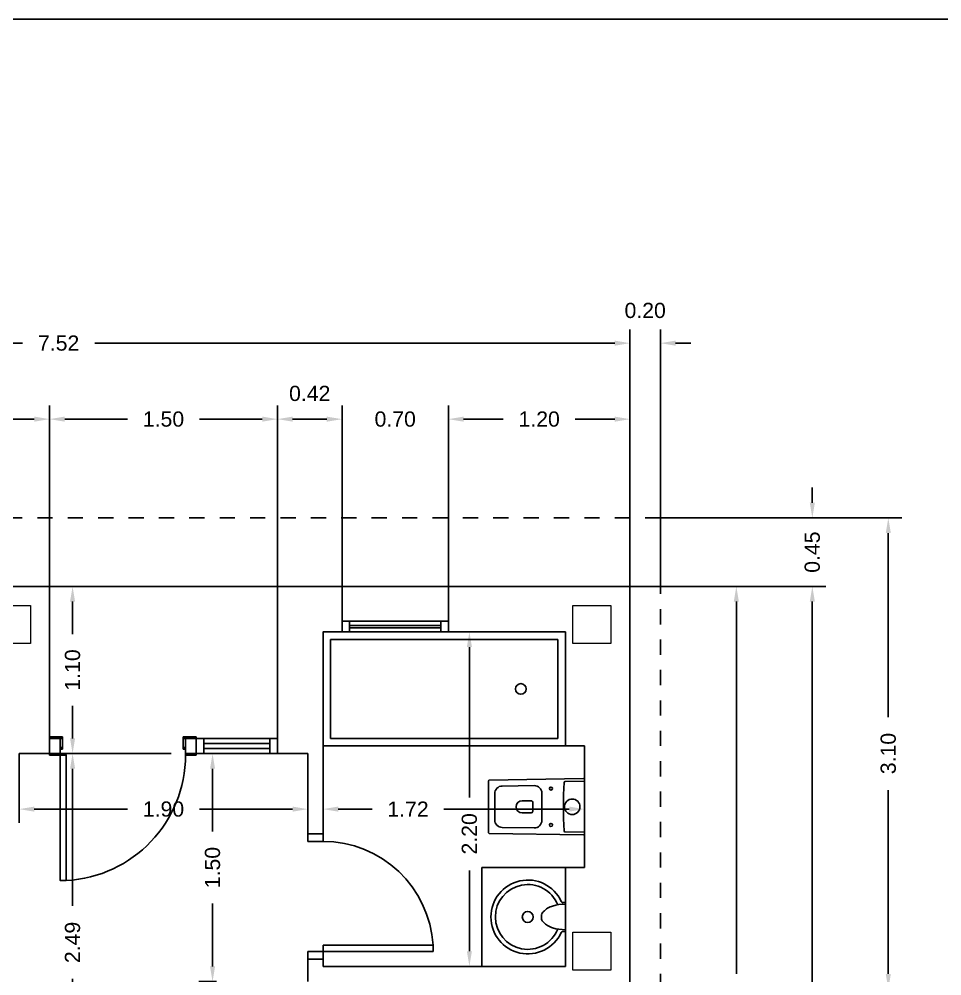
# Model space of a CAD drawing. Header units: millimetres. Extents: x 441156 to 441653, y 4514887 to 4515266.
# Drawn here: x 441300.19 to 441306.26, y 4514902.69 to 4514908.98 of the extents above; entities that cross this region are included whole.
import ezdxf

# ---------------------------------------------------------------- set-up
doc = ezdxf.new("R2010")
doc.units = ezdxf.units.MM
doc.linetypes.add('CONTINUA', pattern=[0])
doc.linetypes.add('RAYITAS', pattern=[0.375, 0.25, -0.125])
doc.layers.add('01_cartela', color=6, linetype='Continuous', plot=False)
for name, color, linetype in [('01_cotas', 254, 'Continuous'), ('01_muros', 1, 'Continuous'), ('01_proyección', 4, 'RAYITAS'), ('01_puertas', 2, 'Continuous'), ('01_sanitarios', 250, 'Continuous'), ('01_tabiques', 3, 'Continuous'), ('01_ventanas', 2, 'Continuous')]:
    doc.layers.add(name, color=color, linetype=linetype)
doc.layers.add('01_pilares baja', color=5, linetype='Continuous', lineweight=20)
doc.styles.add('Estilo1', font='swissel.ttf')
doc.styles.add('ROMANS', font='romans')
doc.dimstyles.new('DECIMAL-50', dxfattribs={"dimtxt": 0.08, "dimasz": 0.15, "dimexe": 0.09, "dimexo": 0, "dimgap": 0.09, "dimtad": 0, "dimzin": 0, "dimdsep": 46, "dimtxsty": 'ROMANS', "dimcen": 0.09, "dimclrt": 6, "dimadec": 0, "dimazin": 0, "dimtfac": 1.38, "dimtix": 1, "dimtofl": 0, "dimtmove": 2, "dimatfit": 3, "dimldrblk": 'OBLIQUE', "dimfxl": 1, "dimtolj": 1, "dimtzin": 0, "dimarcsym": 0})

# ---------------------------------------------------------------- blocks, each defined once
blk = doc.blocks.new('*D378')
at = {"layer": '01_cotas', "color": 0, "linetype": 'CONTINUA', "lineweight": -2, "transparency": 16777216}
for p, q in [((441299.2913, 4514905.2496), (441299.2913, 4514906.4396)), ((441300.3913, 4514905.2496), (441300.3913, 4514906.4396))]:
    blk.add_line(p, q, dxfattribs=at)
at = {"layer": '01_cotas', "color": 0, "lineweight": -2, "transparency": 16777216}
for p, q in [((441299.3913, 4514906.3496), (441299.6049, 4514906.3496)), ((441300.2913, 4514906.3496), (441300.0777, 4514906.3496))]:
    blk.add_line(p, q, dxfattribs=at)
at = {"layer": '01_cotas', "color": 0, "transparency": 16777216}
for points in [[(441299.3913, 4514906.3663), (441299.3913, 4514906.333), (441299.2913, 4514906.3496)], [(441300.2913, 4514906.3663), (441300.2913, 4514906.333), (441300.3913, 4514906.3496)]]:
    blk.add_solid(points, dxfattribs=at)
at = {"layer": '01_cotas', "color": 7, "transparency": 16777216, "insert": (441299.8413, 4514906.3496), "char_height": 0.1, "attachment_point": 5, "style": 'Estilo1'}
blk.add_mtext('\\A1;1.10', dxfattribs=at)
blk = doc.blocks.new('*D379')
at = {"layer": '01_cotas', "color": 0, "linetype": 'CONTINUA', "lineweight": -2, "transparency": 16777216}
for p, q in [((441300.3913, 4514905.2496), (441300.3913, 4514906.4396)), ((441301.8913, 4514905.2496), (441301.8913, 4514906.4396))]:
    blk.add_line(p, q, dxfattribs=at)
at = {"layer": '01_cotas', "color": 0, "lineweight": -2, "transparency": 16777216}
for p, q in [((441300.4913, 4514906.3496), (441300.9049, 4514906.3496)), ((441301.7913, 4514906.3496), (441301.3777, 4514906.3496))]:
    blk.add_line(p, q, dxfattribs=at)
at = {"layer": '01_cotas', "color": 0, "transparency": 16777216}
for points in [[(441300.4913, 4514906.3663), (441300.4913, 4514906.333), (441300.3913, 4514906.3496)], [(441301.7913, 4514906.3663), (441301.7913, 4514906.333), (441301.8913, 4514906.3496)]]:
    blk.add_solid(points, dxfattribs=at)
at = {"layer": '01_cotas', "color": 7, "transparency": 16777216, "insert": (441301.1413, 4514906.3496), "char_height": 0.1, "attachment_point": 5, "style": 'Estilo1'}
blk.add_mtext('\\A1;1.50', dxfattribs=at)
blk = doc.blocks.new('*D380')
at = {"layer": '01_cotas', "color": 0, "linetype": 'CONTINUA', "lineweight": -2, "transparency": 16777216}
for p, q in [((441301.8913, 4514905.2496), (441301.8913, 4514906.4396)), ((441302.3163, 4514905.2496), (441302.3163, 4514906.4396))]:
    blk.add_line(p, q, dxfattribs=at)
at = {"layer": '01_cotas', "color": 0, "lineweight": -2, "transparency": 16777216}
blk.add_line((441301.9913, 4514906.3496), (441302.2163, 4514906.3496), dxfattribs=at)
at = {"layer": '01_cotas', "color": 0, "transparency": 16777216}
for points in [[(441301.9913, 4514906.3663), (441301.9913, 4514906.333), (441301.8913, 4514906.3496)], [(441302.2163, 4514906.3663), (441302.2163, 4514906.333), (441302.3163, 4514906.3496)]]:
    blk.add_solid(points, dxfattribs=at)
at = {"layer": '01_cotas', "color": 7, "transparency": 16777216, "insert": (441302.1038, 4514906.5184), "char_height": 0.1, "attachment_point": 5, "style": 'Estilo1'}
blk.add_mtext('\\A1;0.42', dxfattribs=at)
blk = doc.blocks.new('*D381')
at = {"layer": '01_cotas', "color": 0, "linetype": 'CONTINUA', "lineweight": -2, "transparency": 16777216}
for p, q in [((441302.3163, 4514905.2496), (441302.3163, 4514906.4396)), ((441303.0163, 4514905.2496), (441303.0163, 4514906.4396))]:
    blk.add_line(p, q, dxfattribs=at)
at = {"layer": '01_cotas', "color": 0, "lineweight": -2, "transparency": 16777216}
for p, q in [((441302.2163, 4514906.3496), (441302.1163, 4514906.3496)), ((441303.1163, 4514906.3496), (441303.2163, 4514906.3496))]:
    blk.add_line(p, q, dxfattribs=at)
at = {"layer": '01_cotas', "color": 0, "transparency": 16777216}
for points in [[(441302.2163, 4514906.3663), (441302.2163, 4514906.333), (441302.3163, 4514906.3496)], [(441303.1163, 4514906.3663), (441303.1163, 4514906.333), (441303.0163, 4514906.3496)]]:
    blk.add_solid(points, dxfattribs=at)
at = {"layer": '01_cotas', "color": 7, "transparency": 16777216, "insert": (441302.6663, 4514906.3496), "char_height": 0.1, "attachment_point": 5, "style": 'Estilo1'}
blk.add_mtext('\\A1;0.70', dxfattribs=at)
blk = doc.blocks.new('*D376')
at = {"layer": '01_cotas', "color": 0, "linetype": 'CONTINUA', "lineweight": -2, "transparency": 16777216}
for p, q in [((441303.0163, 4514905.2496), (441303.0163, 4514906.4396)), ((441304.2113, 4514905.2496), (441304.2113, 4514906.4396))]:
    blk.add_line(p, q, dxfattribs=at)
at = {"layer": '01_cotas', "color": 0, "lineweight": -2, "transparency": 16777216}
for p, q in [((441303.1163, 4514906.3496), (441303.3774, 4514906.3496)), ((441304.1113, 4514906.3496), (441303.8502, 4514906.3496))]:
    blk.add_line(p, q, dxfattribs=at)
at = {"layer": '01_cotas', "color": 0, "transparency": 16777216}
for points in [[(441303.1163, 4514906.3663), (441303.1163, 4514906.333), (441303.0163, 4514906.3496)], [(441304.1113, 4514906.3663), (441304.1113, 4514906.333), (441304.2113, 4514906.3496)]]:
    blk.add_solid(points, dxfattribs=at)
at = {"layer": '01_cotas', "color": 7, "transparency": 16777216, "insert": (441303.6138, 4514906.3496), "char_height": 0.1, "attachment_point": 5, "style": 'Estilo1'}
blk.add_mtext('\\A1;1.20', dxfattribs=at)
blk = doc.blocks.new('*D382')
at = {"layer": '01_cotas', "color": 0, "linetype": 'CONTINUA', "lineweight": -2, "transparency": 16777216}
for p, q in [((441304.2113, 4514905.2496), (441304.2113, 4514906.9396)), ((441304.4113, 4514905.2496), (441304.4113, 4514906.9396))]:
    blk.add_line(p, q, dxfattribs=at)
at = {"layer": '01_cotas', "color": 0, "lineweight": -2, "transparency": 16777216}
for p, q in [((441304.1113, 4514906.8496), (441304.0113, 4514906.8496)), ((441304.5113, 4514906.8496), (441304.6113, 4514906.8496))]:
    blk.add_line(p, q, dxfattribs=at)
at = {"layer": '01_cotas', "color": 0, "transparency": 16777216}
for points in [[(441304.1113, 4514906.8663), (441304.1113, 4514906.833), (441304.2113, 4514906.8496)], [(441304.5113, 4514906.8663), (441304.5113, 4514906.833), (441304.4113, 4514906.8496)]]:
    blk.add_solid(points, dxfattribs=at)
at = {"layer": '01_cotas', "color": 7, "transparency": 16777216, "insert": (441304.3113, 4514907.0643), "char_height": 0.1, "attachment_point": 5, "style": 'Estilo1'}
blk.add_mtext('\\A1;0.20', dxfattribs=at)
blk = doc.blocks.new('*D384')
at = {"layer": '01_cotas', "color": 0, "linetype": 'CONTINUA', "lineweight": -2, "transparency": 16777216}
for p, q in [((441296.6913, 4514906.8496), (441296.6913, 4514906.9396)), ((441304.2113, 4514906.8496), (441304.2113, 4514906.9396))]:
    blk.add_line(p, q, dxfattribs=at)
at = {"layer": '01_cotas', "color": 0, "lineweight": -2, "transparency": 16777216}
for p, q in [((441296.7913, 4514906.8496), (441300.2127, 4514906.8496)), ((441304.1113, 4514906.8496), (441300.6899, 4514906.8496))]:
    blk.add_line(p, q, dxfattribs=at)
at = {"layer": '01_cotas', "color": 0, "transparency": 16777216}
for points in [[(441296.7913, 4514906.8663), (441296.7913, 4514906.833), (441296.6913, 4514906.8496)], [(441304.1113, 4514906.8663), (441304.1113, 4514906.833), (441304.2113, 4514906.8496)]]:
    blk.add_solid(points, dxfattribs=at)
at = {"layer": '01_cotas', "color": 7, "transparency": 16777216, "insert": (441300.4513, 4514906.8496), "char_height": 0.1, "attachment_point": 5, "style": 'Estilo1'}
blk.add_mtext('\\A1;7.52', dxfattribs=at)
blk = doc.blocks.new('*D401')
at = {"layer": '01_cotas', "color": 0, "linetype": 'CONTINUA', "lineweight": -2, "transparency": 16777216}
for p, q in [((441304.2113, 4514905.2496), (441305.0013, 4514905.2496)), ((441304.2113, 4514899.6696), (441305.0013, 4514899.6696))]:
    blk.add_line(p, q, dxfattribs=at)
at = {"layer": '01_cotas', "color": 0, "lineweight": -2, "transparency": 16777216}
for p, q in [((441304.9113, 4514905.1496), (441304.9113, 4514902.6998)), ((441304.9113, 4514899.7696), (441304.9113, 4514902.2194))]:
    blk.add_line(p, q, dxfattribs=at)
at = {"layer": '01_cotas', "color": 0, "transparency": 16777216}
for points in [[(441304.8947, 4514905.1496), (441304.928, 4514905.1496), (441304.9113, 4514905.2496)], [(441304.8947, 4514899.7696), (441304.928, 4514899.7696), (441304.9113, 4514899.6696)]]:
    blk.add_solid(points, dxfattribs=at)
at = {"layer": '01_cotas', "color": 7, "transparency": 16777216, "insert": (441304.9113, 4514902.4596), "char_height": 0.1, "attachment_point": 5, "rotation": 90, "style": 'Estilo1'}
blk.add_mtext('\\A1;5.58', dxfattribs=at)
blk = doc.blocks.new('*D402')
at = {"layer": '01_cotas', "color": 0, "lineweight": -2, "transparency": 16777216}
for p, q in [((441305.4113, 4514905.7997), (441305.4113, 4514905.8997)), ((441305.4113, 4514905.1496), (441305.4113, 4514905.0496))]:
    blk.add_line(p, q, dxfattribs=at)
at = {"layer": '01_cotas', "color": 0, "linetype": 'CONTINUA', "lineweight": -2, "transparency": 16777216}
for p, q in [((441304.4113, 4514905.6997), (441305.5013, 4514905.6997)), ((441304.9113, 4514905.2496), (441305.5013, 4514905.2496))]:
    blk.add_line(p, q, dxfattribs=at)
at = {"layer": '01_cotas', "color": 0, "transparency": 16777216}
for points in [[(441305.3947, 4514905.7997), (441305.428, 4514905.7997), (441305.4113, 4514905.6997)], [(441305.3947, 4514905.1496), (441305.428, 4514905.1496), (441305.4113, 4514905.2496)]]:
    blk.add_solid(points, dxfattribs=at)
at = {"layer": '01_cotas', "color": 7, "transparency": 16777216, "insert": (441305.4113, 4514905.4747), "char_height": 0.1, "attachment_point": 5, "rotation": 90, "style": 'Estilo1'}
blk.add_mtext('\\A1;0.45', dxfattribs=at)
blk = doc.blocks.new('*D400')
at = {"layer": '01_cotas', "color": 0, "linetype": 'CONTINUA', "lineweight": -2, "transparency": 16777216}
for p, q in [((441304.9113, 4514905.2496), (441305.5013, 4514905.2496)), ((441304.5563, 4514894.9996), (441305.5013, 4514894.9996))]:
    blk.add_line(p, q, dxfattribs=at)
at = {"layer": '01_cotas', "color": 0, "lineweight": -2, "transparency": 16777216}
for p, q in [((441305.4113, 4514905.1496), (441305.4113, 4514900.4059)), ((441305.4113, 4514895.0996), (441305.4113, 4514899.8434))]:
    blk.add_line(p, q, dxfattribs=at)
at = {"layer": '01_cotas', "color": 0, "transparency": 16777216}
for points in [[(441305.3947, 4514905.1496), (441305.428, 4514905.1496), (441305.4113, 4514905.2496)], [(441305.3947, 4514895.0996), (441305.428, 4514895.0996), (441305.4113, 4514894.9996)]]:
    blk.add_solid(points, dxfattribs=at)
at = {"layer": '01_cotas', "color": 7, "transparency": 16777216, "insert": (441305.4113, 4514900.1246), "char_height": 0.1, "attachment_point": 5, "rotation": 90, "style": 'Estilo1'}
blk.add_mtext('\\A1;10.25', dxfattribs=at)
blk = doc.blocks.new('*D403')
at = {"layer": '01_cotas', "color": 0, "linetype": 'CONTINUA', "lineweight": -2, "transparency": 16777216}
for p, q in [((441304.4113, 4514905.6997), (441306.0013, 4514905.6997)), ((441304.4113, 4514902.5996), (441306.0013, 4514902.5996))]:
    blk.add_line(p, q, dxfattribs=at)
at = {"layer": '01_cotas', "color": 0, "lineweight": -2, "transparency": 16777216}
for p, q in [((441305.9113, 4514905.5997), (441305.9113, 4514904.3898)), ((441305.9113, 4514902.6996), (441305.9113, 4514903.9095))]:
    blk.add_line(p, q, dxfattribs=at)
at = {"layer": '01_cotas', "color": 0, "transparency": 16777216}
for points in [[(441305.8947, 4514905.5997), (441305.928, 4514905.5997), (441305.9113, 4514905.6997)], [(441305.8947, 4514902.6996), (441305.928, 4514902.6996), (441305.9113, 4514902.5996)]]:
    blk.add_solid(points, dxfattribs=at)
at = {"layer": '01_cotas', "color": 7, "transparency": 16777216, "insert": (441305.9113, 4514904.1497), "char_height": 0.1, "attachment_point": 5, "rotation": 90, "style": 'Estilo1'}
blk.add_mtext('\\A1;3.10', dxfattribs=at)
blk = doc.blocks.new('*D417')
at = {"layer": '01_cotas', "color": 0, "linetype": 'CONTINUA', "lineweight": -2, "transparency": 16777216}
for p, q in [((441302.2663, 4514904.9497), (441303.2446, 4514904.9497)), ((441302.2663, 4514902.7496), (441303.2446, 4514902.7496))]:
    blk.add_line(p, q, dxfattribs=at)
at = {"layer": '01_cotas', "color": 0, "lineweight": -2, "transparency": 16777216}
for p, q in [((441303.1546, 4514904.8497), (441303.1546, 4514903.8614)), ((441303.1546, 4514902.8496), (441303.1546, 4514903.3811))]:
    blk.add_line(p, q, dxfattribs=at)
at = {"layer": '01_cotas', "color": 0, "transparency": 16777216}
for points in [[(441303.1379, 4514904.8497), (441303.1713, 4514904.8497), (441303.1546, 4514904.9497)], [(441303.1379, 4514902.8496), (441303.1713, 4514902.8496), (441303.1546, 4514902.7496)]]:
    blk.add_solid(points, dxfattribs=at)
at = {"layer": '01_cotas', "color": 7, "transparency": 16777216, "insert": (441303.1546, 4514903.6213), "char_height": 0.1, "attachment_point": 5, "rotation": 90, "style": 'Estilo1'}
blk.add_mtext('\\A1;2.20', dxfattribs=at)
blk = doc.blocks.new('*D418')
at = {"layer": '01_cotas', "color": 0, "linetype": 'CONTINUA', "lineweight": -2, "transparency": 16777216}
for p, q in [((441300.1913, 4514904.1496), (441300.1913, 4514903.6941)), ((441302.0913, 4514904.1496), (441302.0913, 4514903.6941))]:
    blk.add_line(p, q, dxfattribs=at)
at = {"layer": '01_cotas', "color": 0, "lineweight": -2, "transparency": 16777216}
for p, q in [((441300.2913, 4514903.7841), (441300.9049, 4514903.7841)), ((441301.9913, 4514903.7841), (441301.3777, 4514903.7841))]:
    blk.add_line(p, q, dxfattribs=at)
at = {"layer": '01_cotas', "color": 0, "transparency": 16777216}
for points in [[(441300.2913, 4514903.8007), (441300.2913, 4514903.7674), (441300.1913, 4514903.7841)], [(441301.9913, 4514903.8007), (441301.9913, 4514903.7674), (441302.0913, 4514903.7841)]]:
    blk.add_solid(points, dxfattribs=at)
at = {"layer": '01_cotas', "color": 7, "transparency": 16777216, "insert": (441301.1413, 4514903.7841), "char_height": 0.1, "attachment_point": 5, "style": 'Estilo1'}
blk.add_mtext('\\A1;1.90', dxfattribs=at)
blk = doc.blocks.new('*D419')
at = {"layer": '01_cotas', "color": 0, "linetype": 'CONTINUA', "lineweight": -2, "transparency": 16777216}
for p, q in [((441302.1913, 4514904.1246), (441302.1913, 4514903.6941)), ((441303.9113, 4514904.1246), (441303.9113, 4514903.6941))]:
    blk.add_line(p, q, dxfattribs=at)
at = {"layer": '01_cotas', "color": 0, "lineweight": -2, "transparency": 16777216}
for p, q in [((441302.2913, 4514903.7841), (441302.5153, 4514903.7841)), ((441303.8113, 4514903.7841), (441302.9859, 4514903.7841))]:
    blk.add_line(p, q, dxfattribs=at)
at = {"layer": '01_cotas', "color": 0, "transparency": 16777216}
for points in [[(441302.2913, 4514903.8007), (441302.2913, 4514903.7674), (441302.1913, 4514903.7841)], [(441303.8113, 4514903.8007), (441303.8113, 4514903.7674), (441303.9113, 4514903.7841)]]:
    blk.add_solid(points, dxfattribs=at)
at = {"layer": '01_cotas', "color": 7, "transparency": 16777216, "insert": (441302.7506, 4514903.7841), "char_height": 0.1, "attachment_point": 5, "style": 'Estilo1'}
blk.add_mtext('\\A1;1.72', dxfattribs=at)
blk = doc.blocks.new('*D422')
at = {"layer": '01_cotas', "color": 0, "linetype": 'CONTINUA', "lineweight": -2, "transparency": 16777216}
for p, q in [((441301.4836, 4514904.1496), (441301.3743, 4514904.1496)), ((441301.4913, 4514902.6496), (441301.3743, 4514902.6496))]:
    blk.add_line(p, q, dxfattribs=at)
at = {"layer": '01_cotas', "color": 0, "lineweight": -2, "transparency": 16777216}
for p, q in [((441301.4643, 4514904.0496), (441301.4643, 4514903.636)), ((441301.4643, 4514902.7496), (441301.4643, 4514903.1633))]:
    blk.add_line(p, q, dxfattribs=at)
at = {"layer": '01_cotas', "color": 0, "transparency": 16777216}
for points in [[(441301.4476, 4514904.0496), (441301.4809, 4514904.0496), (441301.4643, 4514904.1496)], [(441301.4476, 4514902.7496), (441301.4809, 4514902.7496), (441301.4643, 4514902.6496)]]:
    blk.add_solid(points, dxfattribs=at)
at = {"layer": '01_cotas', "color": 7, "transparency": 16777216, "insert": (441301.4643, 4514903.3996), "char_height": 0.1, "attachment_point": 5, "rotation": 90, "style": 'Estilo1'}
blk.add_mtext('\\A1;1.50', dxfattribs=at)
blk = doc.blocks.new('*D423')
at = {"layer": '01_cotas', "color": 0, "linetype": 'CONTINUA', "lineweight": -2, "transparency": 16777216}
for p, q in [((441301.1913, 4514904.1496), (441300.4531, 4514904.1496)), ((441301.1913, 4514901.6646), (441300.4531, 4514901.6646))]:
    blk.add_line(p, q, dxfattribs=at)
at = {"layer": '01_cotas', "color": 0, "lineweight": -2, "transparency": 16777216}
for p, q in [((441300.5431, 4514904.0496), (441300.5431, 4514903.1473)), ((441300.5431, 4514901.7646), (441300.5431, 4514902.6669))]:
    blk.add_line(p, q, dxfattribs=at)
at = {"layer": '01_cotas', "color": 0, "transparency": 16777216}
for points in [[(441300.5264, 4514904.0496), (441300.5598, 4514904.0496), (441300.5431, 4514904.1496)], [(441300.5264, 4514901.7646), (441300.5598, 4514901.7646), (441300.5431, 4514901.6646)]]:
    blk.add_solid(points, dxfattribs=at)
at = {"layer": '01_cotas', "color": 7, "transparency": 16777216, "insert": (441300.5431, 4514902.9071), "char_height": 0.1, "attachment_point": 5, "rotation": 90, "style": 'Estilo1'}
blk.add_mtext('\\A1;2.49', dxfattribs=at)
blk = doc.blocks.new('*D424')
at = {"layer": '01_cotas', "color": 0, "linetype": 'CONTINUA', "lineweight": -2, "transparency": 16777216}
for p, q in [((441300.3914, 4514905.2496), (441300.6331, 4514905.2496)), ((441300.3914, 4514904.1496), (441300.6331, 4514904.1496))]:
    blk.add_line(p, q, dxfattribs=at)
at = {"layer": '01_cotas', "color": 0, "lineweight": -2, "transparency": 16777216}
for p, q in [((441300.5431, 4514905.1496), (441300.5431, 4514904.936)), ((441300.5431, 4514904.2496), (441300.5431, 4514904.4632))]:
    blk.add_line(p, q, dxfattribs=at)
at = {"layer": '01_cotas', "color": 0, "transparency": 16777216}
for points in [[(441300.5264, 4514905.1496), (441300.5598, 4514905.1496), (441300.5431, 4514905.2496)], [(441300.5264, 4514904.2496), (441300.5598, 4514904.2496), (441300.5431, 4514904.1496)]]:
    blk.add_solid(points, dxfattribs=at)
at = {"layer": '01_cotas', "color": 7, "transparency": 16777216, "insert": (441300.5431, 4514904.6996), "char_height": 0.1, "attachment_point": 5, "rotation": 90, "style": 'Estilo1'}
blk.add_mtext('\\A1;1.10', dxfattribs=at)
blk = doc.blocks.new('P725-10')
for p, q in [((-0.05, 0.8238), (-0.0914, 0.8238)), ((-0.0914, 0.8238), (-0.0914, 0.1)), ((-0.05, 0.8238), (-0.05, 0)), ((-0.775, 0.1), (-0.825, 0.1)), ((-0.775, 0.1), (-0.775, 0)), ((0, 0.1), (-0.0914, 0.1)), ((-0.825, 0), (-0.775, 0)), ((-0.05, 0), (0, 0))]:
    blk.add_line(p, q)
blk.add_arc((-0.05, 0.1), 0.725, 93.27583, 180)
blk = doc.blocks.new('duravit inodoro cisterna')
at = {"layer": '01_sanitarios', "linetype": 'Continuous'}
for p, q in [((0.0864, 0.59), (-0.0864, 0.59)), ((-0.1364, 0.5408), (-0.1396, 0.3308)), ((0.1364, 0.5408), (0.1396, 0.3308)), ((-0.04, 0.35), (-0.04, 0.41)), ((0.04, 0.35), (0.04, 0.41)), ((0.03, 0.34), (-0.03, 0.34)), ((0.0896, 0.28), (-0.0896, 0.28)), ((-0.166, 0.1269), (-0.1681, -0.0001)), ((0.166, 0.1269), (0.1681, -0.0001))]:
    blk.add_line(p, q, dxfattribs=at)
at = {"layer": '01_sanitarios', "linetype": 'Continuous', "flags": 128}
blk.add_lwpolyline([(0.181, 0, 0.414214), (0.185, 0.004), (0.185, 0.005), (0.175, 0.6257, 0.436396), (0.171, 0.63), (-0.171, 0.63, 0.436396), (-0.175, 0.6257), (-0.185, 0.005), (-0.185, 0.004, 0.414214), (-0.181, 0)], format="xyb", close=True, dxfattribs=at)
at = {"layer": '01_sanitarios', "linetype": 'Continuous'}
for centre, radius in [((-0.1198, 0.22), 0.01), ((0.12, 0.22), 0.01), ((0, 0.08), 0.051)]:
    blk.add_circle(centre, radius, dxfattribs=at)
for centre, radius, start, end in [((-0.0864, 0.54), 0.05, 90, 179.07595), ((0.0864, 0.54), 0.05, 0.92405, 90), ((0, 0.41), 0.04, 0, 180), ((-0.0896, 0.33), 0.05, 179.07595, 270), ((-0.03, 0.35), 0.01, 180, 270), ((0.03, 0.35), 0.01, 270, 0), ((0.0896, 0.33), 0.05, 270, 0.92405), ((-0.159, 0.1267), 0.007, 93.06407, 179.07595), ((0, -2.8442), 2.9822, 86.93593, 93.06407), ((0.159, 0.1267), 0.007, 0.92405, 86.93593)]:
    blk.add_arc(centre, radius, start, end, dxfattribs=at)
blk = doc.blocks.new('lav-encimera 2')
at = {"layer": '01_sanitarios'}
for p, q in [((-0.0027, 0.1074), (-0.0187, 0.1066)), ((0, 0.1044), (0, -0.1044)), ((-0.1742, -0.0168), (-0.1743, 0.0168)), ((-0.0027, -0.1074), (-0.0187, -0.1066))]:
    blk.add_line(p, q, dxfattribs=at)
blk.add_circle((-0.275, 0), 0.04, dxfattribs=at)
for centre, radius, start, end in [((-0.275, 0), 0.27, 24.87491, 335.12509), ((-0.275, 0), 0.237, 22.06562, 338.05639), ((-0.0471, -0.0725), 0.1594, 106.81645, 135.69557), ((-0.0033, -0.2171), 0.3105, 89.38301, 106.81645), ((-0.0178, 0.1208), 0.0142, 210.52909, 266.21401), ((-0.003, 0.1044), 0.003, 360, 83.31595), ((-0.1216, 0.0003), 0.0553, 135.69557, 162.59035), ((-0.1216, 0.0003), 0.0553, 197.95324, 224.30443), ((-0.0471, 0.073), 0.1594, 224.30443, 253.18355), ((-0.0033, 0.2176), 0.3105, 253.18355, 270.61699), ((-0.0178, -0.1208), 0.0142, 93.78599, 149.47091), ((-0.003, -0.1044), 0.003, 276.68405, 360)]:
    blk.add_arc(centre, radius, start, end, dxfattribs=at)

msp = doc.modelspace()

# ---------------------------------------------------------------- linework, layer by layer
at = {"layer": '01_cartela', "color": 1}
msp.add_lwpolyline([(441294.2711, 4514908.9813), (441294.2711, 4514887.4462), (441324.9091, 4514887.4462), (441324.9091, 4514908.9813)], close=True, dxfattribs=at)
at = {"layer": '01_muros'}
for p, q in [((441300.3913, 4514905.2496, 0), (441299.2913, 4514905.2496, 0)), ((441300.3913, 4514905.2496, 0), (441300.3913, 4514904.1496, 0)), ((441302.3163, 4514905.2496, 0), (441301.8913, 4514905.2496, 0)), ((441301.8913, 4514905.2496, 0), (441301.8913, 4514904.1496, 0)), ((441302.3163, 4514904.9497, 0), (441302.3163, 4514905.2496, 0)), ((441304.2113, 4514905.2496, 0), (441303.0163, 4514905.2496, 0)), ((441303.0163, 4514904.9496, 0), (441303.0163, 4514905.2496, 0)), ((441304.2113, 4514899.6696, 0), (441304.2113, 4514905.2496, 0))]:
    msp.add_line(p, q, dxfattribs=at)
at = {"layer": '01_pilares baja'}
for points in [[(441300.2663, 4514904.8746), (441300.0163, 4514904.8746), (441300.0163, 4514905.1246), (441300.2663, 4514905.1246), (441300.2663, 4514904.8746)], [(441303.8363, 4514905.1246), (441304.0863, 4514905.1246), (441304.0863, 4514904.8746), (441303.8363, 4514904.8746), (441303.8363, 4514905.1246)], [(441303.8363, 4514902.9746), (441304.0863, 4514902.9746), (441304.0863, 4514902.7246), (441303.8363, 4514902.7246), (441303.8363, 4514902.9746)]]:
    msp.add_lwpolyline(points, close=True, dxfattribs=at)
at = {"layer": '01_proyección', "color": 120, "ltscale": 0.25}
msp.add_lwpolyline([(441304.2113, 4514902.5996), (441304.4113, 4514902.5996), (441304.4113, 4514905.6997), (441296.2913, 4514905.6997), (441296.2913, 4514899.6796), (441296.6913, 4514899.6796)], dxfattribs=at)
at = {"layer": '01_puertas', "color": 2, "linetype": 'CONTINUA'}
for p, q in [((441300.4764, 4514904.2496, 0), (441300.4764, 4514904.1896, 0)), ((441301.2713, 4514904.2496, 0), (441301.2713, 4514904.1896, 0)), ((441301.8913, 4514904.2497, 0), (441301.3563, 4514904.2496, 0)), ((441301.3563, 4514904.2496, 0), (441301.3563, 4514904.1496, 0)), ((441301.4063, 4514904.2496, 0), (441301.4063, 4514904.1496, 0)), ((441301.8413, 4514904.2168, 0), (441301.4063, 4514904.2168, 0)), ((441301.8413, 4514904.2496, 0), (441301.8413, 4514904.1496, 0)), ((441300.4013, 4514904.1496, 0), (441300.4613, 4514904.1496, 0)), ((441300.4613, 4514904.1796, 0), (441300.4613, 4514904.1496, 0)), ((441301.2863, 4514904.1796, 0), (441301.2863, 4514904.1496, 0)), ((441301.8913, 4514904.1497, 0), (441301.3563, 4514904.1496, 0)), ((441301.8413, 4514904.1825, 0), (441301.4063, 4514904.1825, 0))]:
    msp.add_line(p, q, dxfattribs=at)
at = {"layer": '01_puertas', "color": 2, "linetype": 'CONTINUA', "elevation": 0}
for points in [[(441300.4764, 4514904.2596), (441300.4764, 4514904.2496), (441300.3913, 4514904.2496), (441300.3913, 4514904.2596)], [(441300.4613, 4514904.1496), (441300.3913, 4514904.1496), (441300.3913, 4514904.2496), (441300.4613, 4514904.2496)], [(441301.2713, 4514904.2596), (441301.2713, 4514904.2496), (441301.3563, 4514904.2496), (441301.3563, 4514904.2596)], [(441300.4613, 4514904.1496), (441300.4613, 4514904.1396), (441300.3913, 4514904.1396), (441300.3913, 4514904.1496)], [(441300.4763, 4514904.1896), (441300.4763, 4514904.1796), (441300.4613, 4514904.1796), (441300.4613, 4514904.1896)], [(441301.2713, 4514904.1896), (441301.2713, 4514904.1796), (441301.2863, 4514904.1796), (441301.2863, 4514904.1896)], [(441301.2863, 4514904.1496), (441301.2863, 4514904.1397), (441301.3563, 4514904.1397), (441301.3563, 4514904.1496)], [(441300.4613, 4514904.1396), (441300.4613, 4514903.3146), (441300.5012, 4514903.3146), (441300.5012, 4514904.1396)]]:
    msp.add_lwpolyline(points, close=True, dxfattribs=at)
for points in [[(441301.2863, 4514904.2496), (441301.2863, 4514904.1496)], [(441301.3563, 4514904.1496), (441301.3563, 4514904.2496)]]:
    msp.add_lwpolyline(points, dxfattribs=at)
at = {"layer": '01_puertas', "color": 2, "linetype": 'CONTINUA'}
msp.add_arc((441300.4595, 4514904.1404, 0), 0.8268, 272.88562, 359.95054, dxfattribs=at)
at = {"layer": '01_sanitarios', "linetype": 'CONTINUA'}
for p, q in [((441303.2363, 4514903.4007, 0), (441303.7863, 4514903.4007, 0)), ((441303.2363, 4514902.7496, 0), (441303.2363, 4514903.4007, 0))]:
    msp.add_line(p, q, dxfattribs=at)
at = {"layer": '01_sanitarios', "linetype": 'CONTINUA', "elevation": 0}
for points in [[(441303.7863, 4514904.1996), (441303.7863, 4514904.9496), (441302.1913, 4514904.9497), (441302.1913, 4514904.1996)], [(441303.7363, 4514904.2496), (441303.7363, 4514904.8996), (441302.2413, 4514904.8997), (441302.2413, 4514904.2496)]]:
    msp.add_lwpolyline(points, close=True, dxfattribs=at)
at = {"layer": '01_sanitarios', "linetype": 'CONTINUA'}
msp.add_circle((441303.4927, 4514904.5746, 0), 0.035, dxfattribs=at)
at = {"layer": '01_tabiques'}
for p, q in [((441302.1913, 4514904.9497, 0), (441302.1913, 4514903.6219, 0)), ((441302.3163, 4514904.9496, 0), (441302.1913, 4514904.9496, 0)), ((441303.7863, 4514904.9496, 0), (441303.0163, 4514904.9496, 0)), ((441303.7863, 4514904.9496, 0), (441303.7863, 4514904.1996, 0)), ((441300.3913, 4514904.1496, 0), (441300.1913, 4514904.1496, 0)), ((441301.8913, 4514904.1496, 0), (441302.0913, 4514904.1496, 0)), ((441302.0913, 4514904.1496, 0), (441302.0913, 4514903.6219, 0)), ((441303.7863, 4514904.1996, 0), (441303.9113, 4514904.1996, 0)), ((441303.9113, 4514903.3996, 0), (441303.9113, 4514904.1996, 0)), ((441302.0913, 4514903.6219, 0), (441302.1913, 4514903.6219, 0)), ((441303.7863, 4514903.3996, 0), (441303.7863, 4514902.7496, 0)), ((441303.7863, 4514903.3996, 0), (441303.9113, 4514903.3996, 0)), ((441302.0913, 4514902.7969, 0), (441302.0913, 4514902.6496, 0)), ((441302.1913, 4514902.7969, 0), (441302.0913, 4514902.7969, 0)), ((441302.1913, 4514902.7969, 0), (441302.1913, 4514902.7496, 0)), ((441303.7863, 4514902.7496, 0), (441302.1913, 4514902.7496, 0))]:
    msp.add_line(p, q, dxfattribs=at)
at = {"layer": '01_ventanas', "color": 2, "linetype": 'CONTINUA'}
for p, q in [((441300.3913, 4514905.2496, 0), (441301.8913, 4514905.2496, 0)), ((441302.3163, 4514905.2496, 0), (441303.0163, 4514905.2496, 0)), ((441302.3163, 4514905.0196, 0), (441303.0163, 4514905.0196, 0)), ((441302.3663, 4514904.9496, 0), (441302.3663, 4514905.0196, 0)), ((441302.3663, 4514904.9916, 0), (441302.9663, 4514904.9916, 0)), ((441302.3663, 4514904.9776, 0), (441302.9663, 4514904.9776, 0)), ((441302.9663, 4514904.9496, 0), (441302.9663, 4514905.0196, 0)), ((441302.3163, 4514904.9496, 0), (441303.0163, 4514904.9496, 0))]:
    msp.add_line(p, q, dxfattribs=at)

# ---------------------------------------------------------------- block references
at = {"layer": '01_puertas', "color": 2, "linetype": 'CONTINUA', "rotation": 270.0000000010788}
msp.add_blockref('P725-10', (441302.0913, 4514902.7969, 0), dxfattribs=at)
at = {"layer": '01_sanitarios', "linetype": 'CONTINUA', "rotation": 89.99999999999999}
msp.add_blockref('duravit inodoro cisterna', (441303.9113, 4514903.7996, 0), dxfattribs=at)
at = {"layer": '01_sanitarios', "linetype": 'CONTINUA', "xscale": 0.9000000000000002, "yscale": 0.9000000000000002, "zscale": 0.9000000000000002}
msp.add_blockref('lav-encimera 2', (441303.7863, 4514903.0746, 0), dxfattribs=at)

# ---------------------------------------------------------------- dimensions: what is measured, and where the dimension line sits
at = {"layer": '01_cotas'}
for base, p1, p2, picture, middle in [((441304.4113, 4514906.8496), (441304.2113, 4514905.2496), (441304.4113, 4514905.2496, 0), '*D382', (441304.3113, 4514907.0643)), ((441302.316322, 4514906.349627), (441301.891323, 4514905.249627), (441302.316322, 4514905.249627), '*D380', (441302.103823, 4514906.518439)), ((441303.9113, 4514903.7841), (441302.1913, 4514904.1246), (441303.9113, 4514904.1246), '*D419', (441302.7506, 4514903.7841))]:
    dim = msp.add_linear_dim(base=base, p1=p1, p2=p2, dimstyle='DECIMAL-50', override={"dimtxt": 0.1, "dimasz": 0.1, "dimtxsty": 'Estilo1', "dimsah": 1, "dimclrt": 7, "dimfxl": 0.09, "dimarcsym": 2}, dxfattribs=at)
    dim.commit()
    dim.dimension.update_dxf_attribs({"geometry": picture, "text_midpoint": middle, "dimtype": 160})
for base, p1, p2, picture, middle in [((441304.2113, 4514906.8496), (441296.6913, 4514906.8496), (441304.2113, 4514906.8496), '*D384', (441300.4513, 4514906.8496)), ((441300.3913, 4514906.3496), (441299.2913, 4514905.2496), (441300.3913, 4514905.2496), '*D378', (441299.8413, 4514906.3496)), ((441301.8913, 4514906.3496), (441300.3913, 4514905.2496), (441301.8913, 4514905.2496), '*D379', (441301.1413, 4514906.3496)), ((441303.0163, 4514906.3496), (441302.3163, 4514905.2496), (441303.0163, 4514905.2496), '*D381', (441302.6663, 4514906.3496)), ((441304.2113223693, 4514906.3496269751), (441303.0163223693, 4514905.2496269764), (441304.2113223693, 4514905.2496269764), '*D376', (441303.6138223693, 4514906.3496269751)), ((441302.0913, 4514903.7841), (441300.1913, 4514904.1496), (441302.0913, 4514904.1496), '*D418', (441301.1413, 4514903.7841))]:
    dim = msp.add_linear_dim(base=base, p1=p1, p2=p2, dimstyle='DECIMAL-50', override={"dimtxt": 0.1, "dimasz": 0.1, "dimtxsty": 'Estilo1', "dimsah": 1, "dimclrt": 7, "dimfxl": 0.09, "dimarcsym": 2}, dxfattribs=at)
    dim.commit()
    dim.dimension.update_dxf_attribs({"geometry": picture, "text_midpoint": middle})
for base, p1, p2, picture, middle in [((441305.4113, 4514905.6997, 0), (441304.9113, 4514905.2496, 0), (441304.4113, 4514905.6997, 0), '*D402', (441305.4113, 4514905.4747, 0)), ((441305.9113, 4514902.5996, 0), (441304.4113, 4514905.6997, 0), (441304.4113, 4514902.5996, 0), '*D403', (441305.9113, 4514904.1497, 0)), ((441300.5431, 4514905.2496, 0), (441300.3914, 4514904.1496), (441300.3914, 4514905.2496), '*D424', (441300.5431, 4514904.6996, 0)), ((441304.9113, 4514899.6696, 0), (441304.2113, 4514905.2496), (441304.2113, 4514899.6696, 0), '*D401', (441304.9113, 4514902.4596, 0)), ((441305.4113, 4514894.9996, 0), (441304.9113, 4514905.2496, 0), (441304.5563, 4514894.9996, 0), '*D400', (441305.4113, 4514900.1246, 0)), ((441300.54311, 4514904.14965, 0), (441301.19132, 4514901.66463, 0), (441301.19132, 4514904.14965, 0), '*D423', (441300.54311, 4514902.90714, 0)), ((441301.4643, 4514904.1496, 0), (441301.4913, 4514902.6496), (441301.4836, 4514904.1496), '*D422', (441301.4643, 4514903.3996, 0))]:
    dim = msp.add_linear_dim(base=base, p1=p1, p2=p2, angle=90, dimstyle='DECIMAL-50', override={"dimtxt": 0.1, "dimasz": 0.1, "dimtxsty": 'Estilo1', "dimsah": 1, "dimclrt": 7, "dimfxl": 0.09, "dimarcsym": 2}, dxfattribs=at)
    dim.commit()
    dim.dimension.update_dxf_attribs({"geometry": picture, "text_midpoint": middle})
dim = msp.add_linear_dim(base=(441303.1546, 4514902.7496, 0), p1=(441302.2663, 4514904.9497, 0), p2=(441302.2663, 4514902.7496, 0), angle=90, dimstyle='DECIMAL-50', override={"dimtxt": 0.1, "dimasz": 0.1, "dimtxsty": 'Estilo1', "dimsah": 1, "dimclrt": 7, "dimfxl": 0.09, "dimarcsym": 2}, dxfattribs=at)
dim.commit()
dim.dimension.update_dxf_attribs({"geometry": '*D417', "text_midpoint": (441303.1546, 4514903.6213, 0), "dimtype": 160})

doc.saveas('drawing.dxf')
